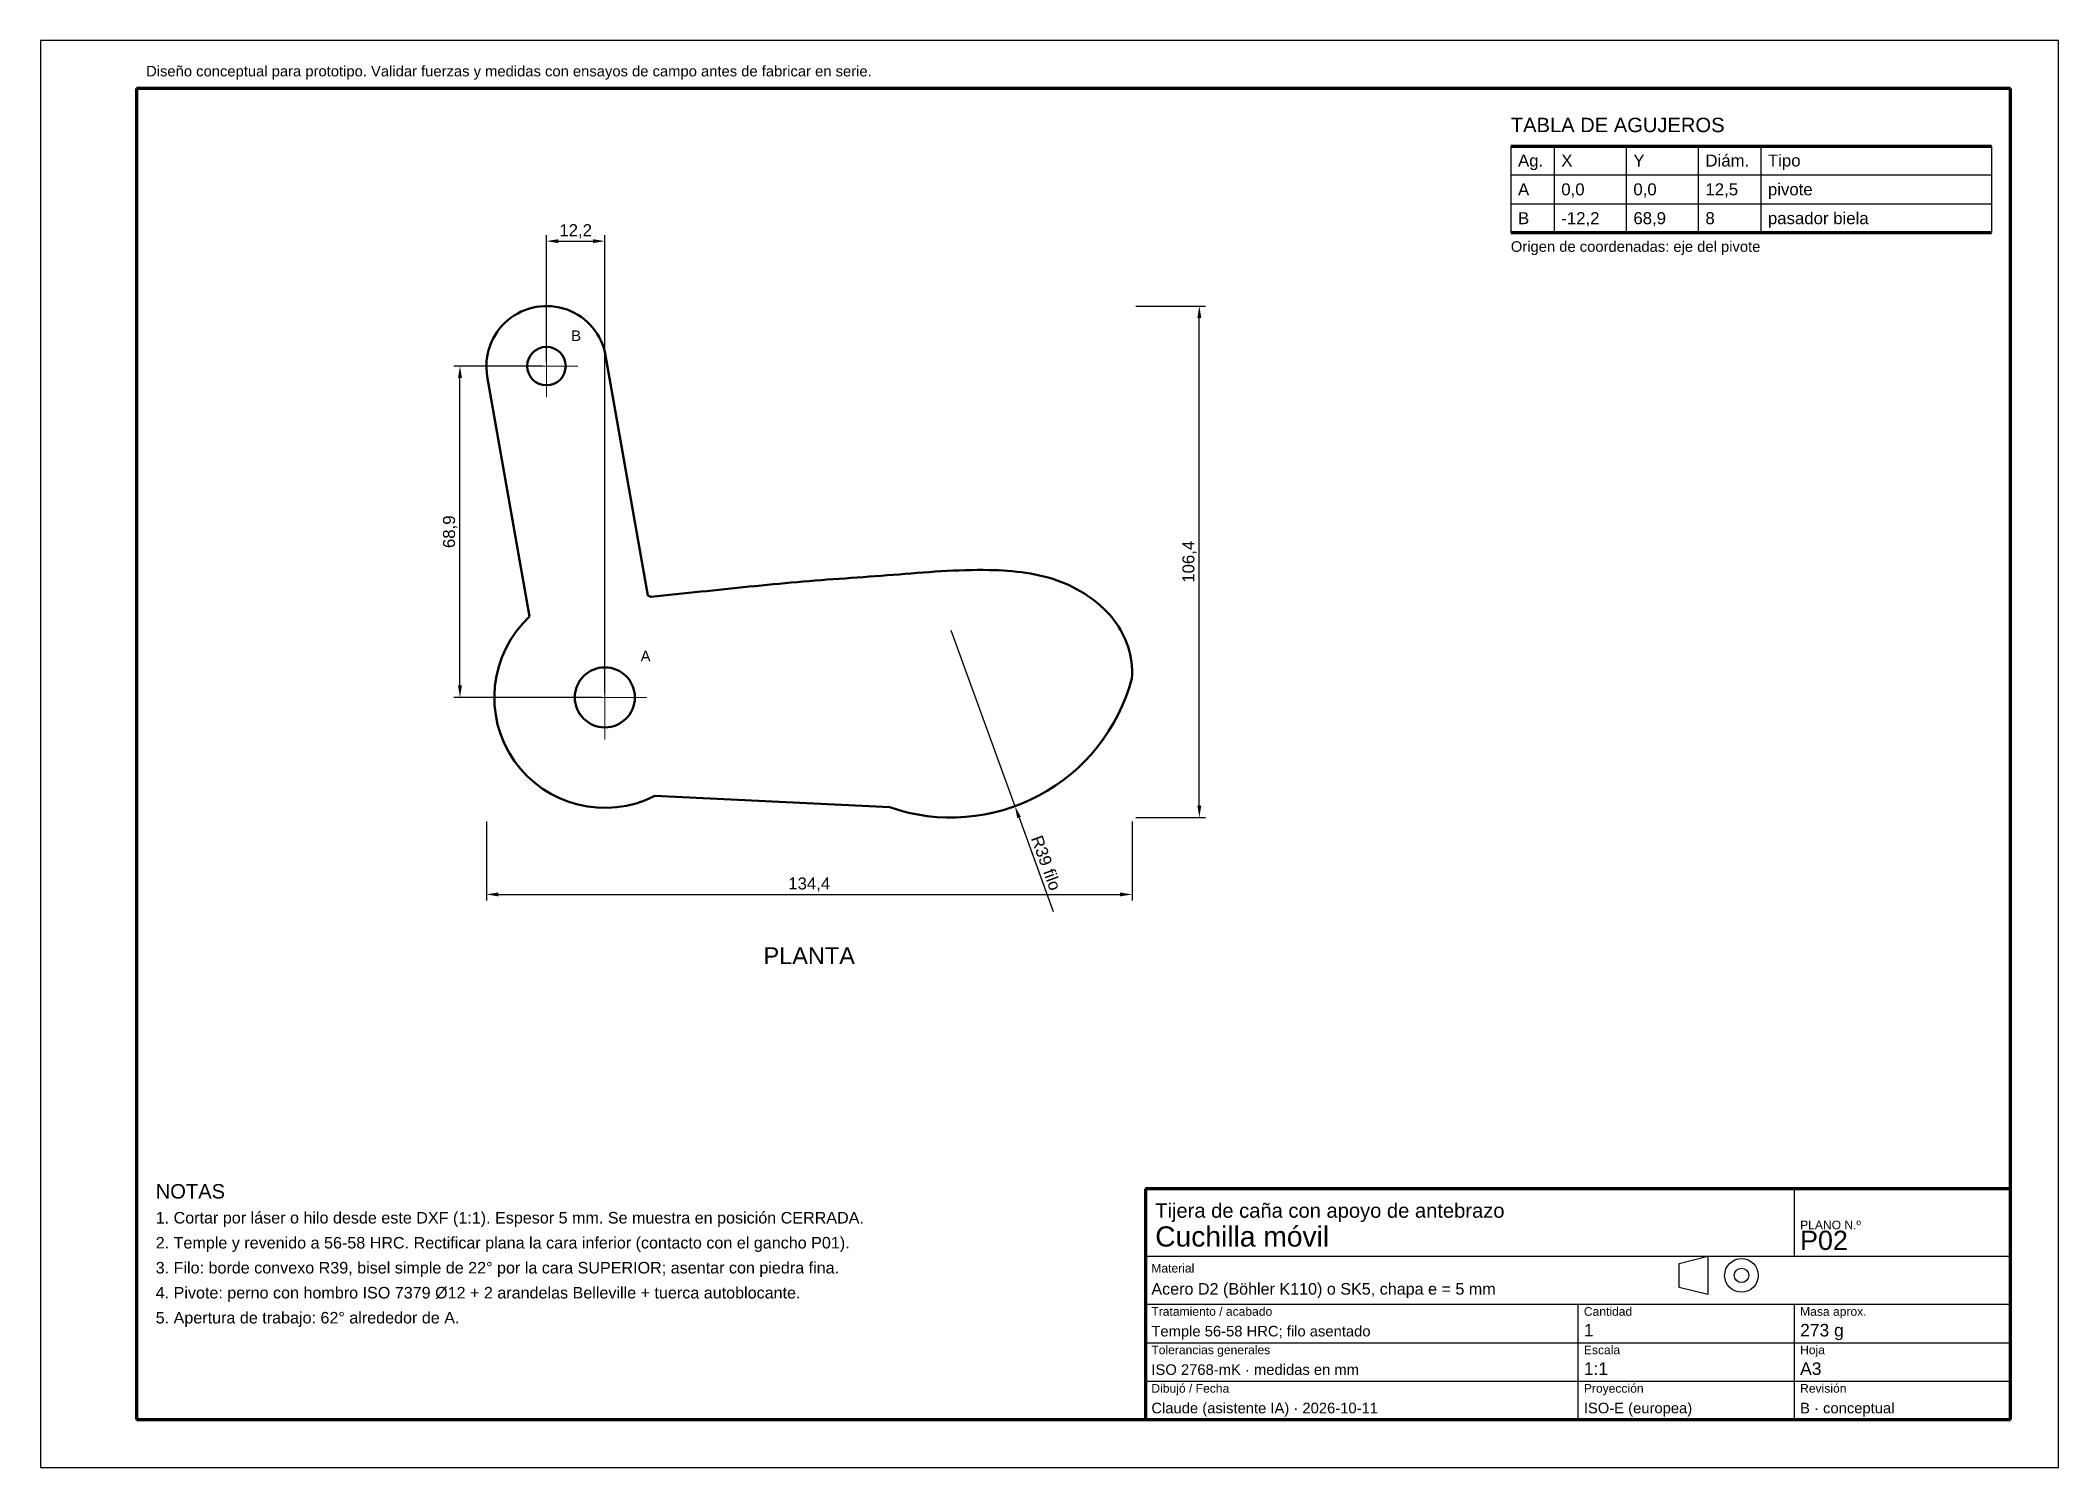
# Model space of a CAD drawing. Header units: millimetres. Extents: x 0 to 420, y 0 to 297.
import ezdxf
from ezdxf.enums import TextEntityAlignment as Align

# ---------------------------------------------------------------- set-up
doc = ezdxf.new("R2010")
doc.units = ezdxf.units.MM
doc.linetypes.add('ACAD_ISO02W100', pattern=[15, 12, -3])
doc.linetypes.add('ACAD_ISO04W100', pattern=[30, 24, -3, 0, -3])
for name, color, linetype, lineweight in [('COTAS', 4, 'Continuous', 18), ('EJES', 1, 'ACAD_ISO04W100', 18), ('MARCO', 7, 'Continuous', 70), ('OCULTAS', 8, 'ACAD_ISO02W100', 25), ('TEXTO', 7, 'Continuous', 25), ('VISIBLE', 7, 'Continuous', 50)]:
    doc.layers.add(name, color=color, linetype=linetype, lineweight=lineweight)
doc.styles.get("Standard").update_dxf_attribs({"font": 'arial.ttf'})
doc.dimstyles.new('ISO25', dxfattribs={"dimtxt": 2.5, "dimasz": 2.5, "dimexe": 1.25, "dimexo": 0.8, "dimgap": 0.8, "dimtad": 1, "dimdec": 1, "dimtxsty": 'Standard', "dimcen": 2.5, "dimclrd": 4, "dimclre": 4, "dimclrt": 7, "dimazin": 3, "dimtfac": 1, "dimtmove": 0, "dimatfit": 3})

msp = doc.modelspace()

# ---------------------------------------------------------------- linework, layer by layer
at = {"layer": 'EJES'}
for p, q in [((105.32, 222.72), (105.32, 235.72)), ((98.82, 229.22), (111.82, 229.22)), ((117.47, 151.53), (117.47, 169.03)), ((108.72, 160.28), (126.22, 160.28))]:
    msp.add_line(p, q, dxfattribs=at)
at = {"layer": 'MARCO'}
for p, q in [((410, 287), (20, 287)), ((20, 287), (20, 10)), ((410, 10), (410, 287)), ((306, 275), (406, 275)), ((306, 257), (406, 257)), ((410, 58), (230, 58)), ((230, 58), (230, 10)), ((410, 10), (410, 58)), ((20, 10), (410, 10)), ((230, 10), (410, 10))]:
    msp.add_line(p, q, dxfattribs=at)
at = {"layer": 'OCULTAS'}
for p, q in [((126.43, 181.47), (117.63, 231.39)), ((101.81, 177.12), (93.01, 227.05)), ((127.89, 139.78), (176.78, 137.41))]:
    msp.add_line(p, q, dxfattribs=at)
for centre, radius in [((105.32, 229.22), 4), ((117.47, 160.28), 6.25)]:
    msp.add_circle(centre, radius, dxfattribs=at)
for centre, radius, start, end in [((105.32, 229.22), 12.5, 10, 190), ((117.47, 160.28), 23, 65.4469, 67.0793), ((117.47, 160.28), 23, 132.9207, 296.9343), ((189.47, 174.28), 39, 251, 345)]:
    msp.add_arc(centre, radius, start, end, dxfattribs=at)
msp.add_open_spline([(227.15, 164.19), (227.43, 168.95), (226, 172.97), (223.47, 176.28), (220.75, 179.85), (216.75, 182.61), (212.47, 184.28), (207.69, 186.16), (202.57, 186.68), (197.47, 186.78), (190.77, 186.91), (184.13, 186.3), (177.47, 185.78), (170.81, 185.27), (164.14, 184.85), (157.47, 184.28), (150.8, 183.71), (144.14, 182.99), (137.47, 182.28), (133.99, 181.91), (130.51, 181.55), (127.03, 181.2)], degree=3, knots=[0, 0, 0, 0, 12.638848, 12.638848, 12.638848, 26.240319, 26.240319, 26.240319, 41.447225, 41.447225, 41.447225, 61.472209, 61.472209, 61.472209, 81.52838, 81.52838, 81.52838, 101.628132, 101.628132, 101.628132, 112.126005, 112.126005, 112.126005, 112.126005], dxfattribs=at)
at = {"layer": 'TEXTO'}
for p, q in [((420, 297), (0, 297)), ((0, 297), (0, 0)), ((420, 0), (420, 297)), ((306, 275), (306, 257)), ((315, 275), (315, 257)), ((330, 275), (330, 257)), ((345, 275), (345, 257)), ((358, 275), (358, 257)), ((406, 275), (406, 257)), ((306, 269), (406, 269)), ((306, 263), (406, 263)), ((365, 44), (365, 58)), ((230, 44), (410, 44)), ((341, 42.5), (347, 44)), ((341, 37.5), (341, 42.5)), ((347, 44), (347, 36)), ((230, 34), (410, 34)), ((320, 10), (320, 34)), ((347, 36), (341, 37.5)), ((365, 10), (365, 34)), ((230, 26), (410, 26)), ((230, 18), (410, 18)), ((0, 0), (420, 0))]:
    msp.add_line(p, q, dxfattribs=at)
for radius in [3.5, 1.5]:
    msp.add_circle((354, 40), radius, dxfattribs=at)
at = {"layer": 'VISIBLE'}
for p, q in [((126.43, 181.47), (117.63, 231.39)), ((101.81, 177.12), (93.01, 227.05)), ((127.89, 139.78), (176.78, 137.41))]:
    msp.add_line(p, q, dxfattribs=at)
for centre, radius in [((105.32, 229.22), 4), ((117.47, 160.28), 6.25)]:
    msp.add_circle(centre, radius, dxfattribs=at)
for centre, radius, start, end in [((105.32, 229.22), 12.5, 10, 190), ((117.47, 160.28), 23, 65.4469, 67.0793), ((117.47, 160.28), 23, 132.9207, 296.9343), ((189.47, 174.28), 39, 251, 345)]:
    msp.add_arc(centre, radius, start, end, dxfattribs=at)
msp.add_open_spline([(227.15, 164.19), (227.43, 168.95), (226, 172.97), (223.47, 176.28), (220.75, 179.85), (216.75, 182.61), (212.47, 184.28), (207.69, 186.16), (202.57, 186.68), (197.47, 186.78), (190.77, 186.91), (184.13, 186.3), (177.47, 185.78), (170.81, 185.27), (164.14, 184.85), (157.47, 184.28), (150.8, 183.71), (144.14, 182.99), (137.47, 182.28), (133.99, 181.91), (130.51, 181.55), (127.03, 181.2)], degree=3, knots=[0, 0, 0, 0, 12.638848, 12.638848, 12.638848, 26.240319, 26.240319, 26.240319, 41.447225, 41.447225, 41.447225, 61.472209, 61.472209, 61.472209, 81.52838, 81.52838, 81.52838, 101.628132, 101.628132, 101.628132, 112.126005, 112.126005, 112.126005, 112.126005], dxfattribs=at)

# ---------------------------------------------------------------- texts
at = {"layer": 'COTAS'}
for s, p in [('B', (110.47, 233.78)), ('A', (124.92, 167.13))]:
    msp.add_text(s, height=2.2, dxfattribs=at).set_placement(p, align=Align.BOTTOM_LEFT)
at = {"layer": 'TEXTO'}
for s, height, p in [('Diseño conceptual para prototipo. Validar fuerzas y medidas con ensayos de campo antes de fabricar en serie.', 2.2, (22, 289.5)), ('Origen de coordenadas: eje del pivote', 2.2, (306, 253)), ('NOTAS', 3, (24, 56)), ('Tijera de caña con apoyo de antebrazo', 3, (232, 52)), ('1. Cortar por láser o hilo desde este DXF (1:1). Espesor 5 mm. Se muestra en posición CERRADA.', 2.4, (24, 50.8)), ('Cuchilla móvil', 4.2, (232, 46)), ('PLANO N.º', 1.8, (366.2, 49.6)), ('2. Temple y revenido a 56-58 HRC. Rectificar plana la cara inferior (contacto con el gancho P01).', 2.4, (24, 45.6)), ('P02', 4, (366.2, 45.3)), ('3. Filo: borde convexo R39, bisel simple de 22° por la cara SUPERIOR; asentar con piedra fina.', 2.4, (24, 40.4)), ('Material', 1.8, (231.2, 40.6)), ('Acero D2 (Böhler K110) o SK5, chapa e = 5 mm', 2.4, (231.2, 36)), ('4. Pivote: perno con hombro ISO 7379 Ø12 + 2 arandelas Belleville + tuerca autoblocante.', 2.4, (24, 35.2)), ('5. Apertura de trabajo: 62° alrededor de A.', 2.4, (24, 30)), ('Tratamiento / acabado', 1.8, (231.2, 31.6)), ('Temple 56-58 HRC; filo asentado', 2.2, (231.2, 27.3)), ('Cantidad', 1.8, (321.2, 31.6)), ('1', 2.6, (321.2, 27.3)), ('273 g', 2.6, (366.2, 27.3)), ('Masa aprox.', 1.8, (366.2, 31.6)), ('Tolerancias generales', 1.8, (231.2, 23.6)), ('Escala', 1.8, (321.2, 23.6)), ('Hoja', 1.8, (366.2, 23.6)), ('ISO 2768-mK · medidas en mm', 2.2, (231.2, 19.3)), ('1:1', 2.6, (321.2, 19.3)), ('A3', 2.6, (366.2, 19.3)), ('Dibujó / Fecha', 1.8, (231.2, 15.6)), ('Proyección', 1.8, (321.2, 15.6)), ('Revisión', 1.8, (366.2, 15.6)), ('Claude (asistente IA) · 2026-10-11', 2.2, (231.2, 11.3)), ('ISO-E (europea)', 2.2, (321.2, 11.3)), ('B · conceptual', 2.2, (366.2, 11.3))]:
    msp.add_text(s, height=height, dxfattribs=at).set_placement(p)
msp.add_text('TABLA DE AGUJEROS', height=3, dxfattribs=at).set_placement((306, 277), align=Align.BOTTOM_LEFT)
for s, p in [('Ag.', (307.5, 272)), ('X', (316.5, 272)), ('Y', (331.5, 272)), ('Diám.', (346.5, 272)), ('Tipo', (359.5, 272)), ('A', (307.5, 266)), ('0,0', (316.5, 266)), ('0,0', (331.5, 266)), ('12,5', (346.5, 266)), ('pivote', (359.5, 266)), ('B', (307.5, 260)), ('-12,2', (316.5, 260)), ('68,9', (331.5, 260)), ('8', (346.5, 260)), ('pasador biela', (359.5, 260))]:
    msp.add_text(s, height=2.5, dxfattribs=at).set_placement(p, align=Align.MIDDLE_LEFT)
msp.add_text('PLANTA', height=3.5, dxfattribs=at).set_placement((160, 108.28), align=Align.TOP_CENTER)

# ---------------------------------------------------------------- dimensions: what is measured, and where the dimension line sits
at = {"layer": 'COTAS'}
for base, p1, p2 in [((105.3187, 255.2183), (105.3187, 229.2183), (117.4741, 160.2817)), ((92.82, 119.28), (92.82, 135.28), (227.18, 135.28))]:
    msp.add_linear_dim(base=base, p1=p1, p2=p2, dimstyle='ISO25', dxfattribs=at).render()
for base, p1, p2 in [((241.18, 135.28), (227.18, 135.28), (227.18, 241.72)), ((87.32, 160.28), (117.47, 160.28), (105.32, 229.22))]:
    msp.add_linear_dim(base=base, p1=p1, p2=p2, angle=90, dimstyle='ISO25', dxfattribs=at).render()
msp.add_radius_dim(center=(189.47, 174.28), mpoint=(202.81, 137.63), text='R39 filo', dimstyle='ISO25', dxfattribs=at).render()

doc.saveas('drawing.dxf')
